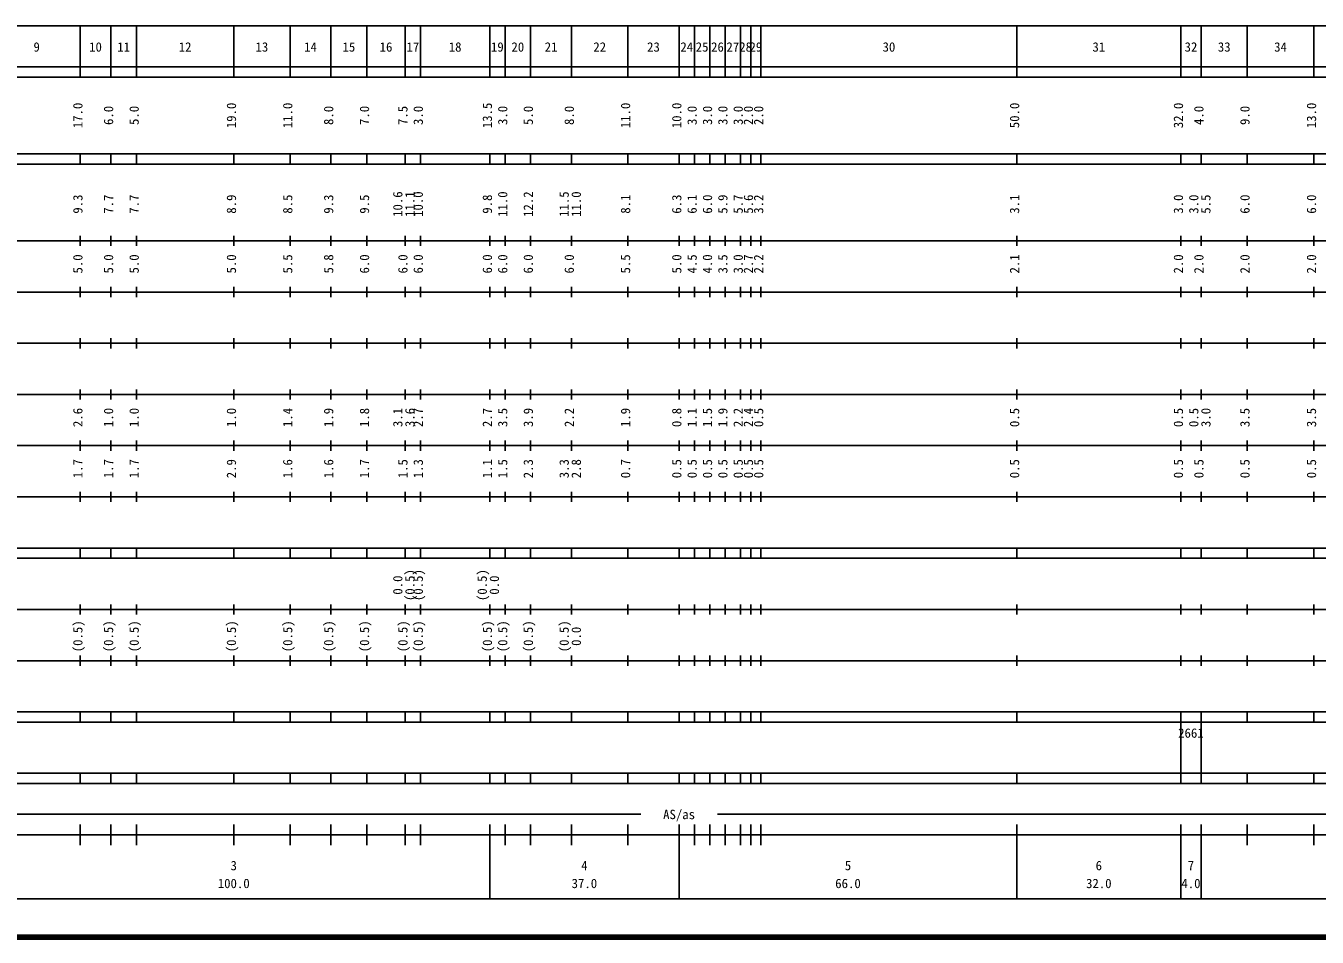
# Model space of a CAD drawing. Units: millimetres on the paper, enlarged 1000 times. Extents: x 40000 to 680000, y 20000 to 380000.
# Drawn here: x 174383 to 426656, y 20000 to 198000 of the extents above; entities that cross this region are included whole.
import ezdxf
from ezdxf.enums import TextEntityAlignment as Align

# ---------------------------------------------------------------- set-up
doc = ezdxf.new("R2010")
doc.units = ezdxf.units.MM
doc.header["$LTSCALE"] = 1000
doc.layers.add('M-TTL', color=2, linetype='Continuous', lineweight=140)
doc.layers.add('M-TTL-BAND', color=7, linetype='Continuous', lineweight=25)
doc.styles.add('ＭＳ ゴシック', font='')
doc.styles.get('ＭＳ ゴシック').set_extended_font_data('MS Gothic')

msp = doc.modelspace()

# ---------------------------------------------------------------- linework, layer by layer
at = {"layer": 'M-TTL'}
msp.add_line((40000, 20000), (680000, 20000), dxfattribs=at)
at = {"layer": 'M-TTL-BAND'}
for p, q in [((68000, 198000), (579000, 198000)), ((185000, 188000), (185000, 198000)), ((191000, 188000), (191000, 198000)), ((196000, 188000), (196000, 198000)), ((215000, 188000), (215000, 198000)), ((226000, 188000), (226000, 198000)), ((234000, 188000), (234000, 198000)), ((241000, 188000), (241000, 198000)), ((248500, 188000), (248500, 198000)), ((251500, 188000), (251500, 198000)), ((265000, 188000), (265000, 198000)), ((268000, 188000), (268000, 198000)), ((273000, 188000), (273000, 198000)), ((281000, 188000), (281000, 198000)), ((292000, 188000), (292000, 198000)), ((302000, 188000), (302000, 198000)), ((305000, 188000), (305000, 198000)), ((308000, 188000), (308000, 198000)), ((311000, 188000), (311000, 198000)), ((314000, 188000), (314000, 198000)), ((316000, 188000), (316000, 198000)), ((318000, 188000), (318000, 198000)), ((368000, 188000), (368000, 198000)), ((400000, 188000), (400000, 198000)), ((404000, 188000), (404000, 198000)), ((413000, 188000), (413000, 198000)), ((426000, 188000), (426000, 198000)), ((40000, 190000), (579000, 190000)), ((40000, 188000), (579000, 188000)), ((40000, 173000), (579000, 173000)), ((185000, 171000), (185000, 173000)), ((191000, 171000), (191000, 173000)), ((196000, 171000), (196000, 173000)), ((215000, 171000), (215000, 173000)), ((226000, 171000), (226000, 173000)), ((234000, 171000), (234000, 173000)), ((241000, 171000), (241000, 173000)), ((248500, 171000), (248500, 173000)), ((251500, 171000), (251500, 173000)), ((265000, 171000), (265000, 173000)), ((268000, 171000), (268000, 173000)), ((273000, 171000), (273000, 173000)), ((281000, 171000), (281000, 173000)), ((292000, 171000), (292000, 173000)), ((302000, 171000), (302000, 173000)), ((305000, 171000), (305000, 173000)), ((308000, 171000), (308000, 173000)), ((311000, 171000), (311000, 173000)), ((314000, 171000), (314000, 173000)), ((316000, 171000), (316000, 173000)), ((318000, 171000), (318000, 173000)), ((368000, 171000), (368000, 173000)), ((400000, 171000), (400000, 173000)), ((404000, 171000), (404000, 173000)), ((413000, 171000), (413000, 173000)), ((426000, 171000), (426000, 173000)), ((40000, 171000), (579000, 171000)), ((185000, 155000), (185000, 157000)), ((191000, 155000), (191000, 157000)), ((196000, 155000), (196000, 157000)), ((215000, 155000), (215000, 157000)), ((226000, 155000), (226000, 157000)), ((234000, 155000), (234000, 157000)), ((241000, 155000), (241000, 157000)), ((248500, 155000), (248500, 157000)), ((251500, 155000), (251500, 157000)), ((265000, 155000), (265000, 157000)), ((268000, 155000), (268000, 157000)), ((273000, 155000), (273000, 157000)), ((281000, 155000), (281000, 157000)), ((292000, 155000), (292000, 157000)), ((302000, 155000), (302000, 157000)), ((305000, 155000), (305000, 157000)), ((308000, 155000), (308000, 157000)), ((311000, 155000), (311000, 157000)), ((314000, 155000), (314000, 157000)), ((316000, 155000), (316000, 157000)), ((318000, 155000), (318000, 157000)), ((368000, 155000), (368000, 157000)), ((400000, 155000), (400000, 157000)), ((404000, 155000), (404000, 157000)), ((413000, 155000), (413000, 157000)), ((426000, 155000), (426000, 157000)), ((40000, 156000), (579000, 156000)), ((185000, 145000), (185000, 147000)), ((191000, 145000), (191000, 147000)), ((196000, 145000), (196000, 147000)), ((215000, 145000), (215000, 147000)), ((226000, 145000), (226000, 147000)), ((234000, 145000), (234000, 147000)), ((241000, 145000), (241000, 147000)), ((248500, 145000), (248500, 147000)), ((251500, 145000), (251500, 147000)), ((265000, 145000), (265000, 147000)), ((268000, 145000), (268000, 147000)), ((273000, 145000), (273000, 147000)), ((281000, 145000), (281000, 147000)), ((292000, 145000), (292000, 147000)), ((302000, 145000), (302000, 147000)), ((305000, 145000), (305000, 147000)), ((308000, 145000), (308000, 147000)), ((311000, 145000), (311000, 147000)), ((314000, 145000), (314000, 147000)), ((316000, 145000), (316000, 147000)), ((318000, 145000), (318000, 147000)), ((368000, 145000), (368000, 147000)), ((400000, 145000), (400000, 147000)), ((404000, 145000), (404000, 147000)), ((413000, 145000), (413000, 147000)), ((426000, 145000), (426000, 147000)), ((46000, 146000), (579000, 146000)), ((185000, 135000), (185000, 137000)), ((191000, 135000), (191000, 137000)), ((196000, 135000), (196000, 137000)), ((215000, 135000), (215000, 137000)), ((226000, 135000), (226000, 137000)), ((234000, 135000), (234000, 137000)), ((241000, 135000), (241000, 137000)), ((248500, 135000), (248500, 137000)), ((251500, 135000), (251500, 137000)), ((265000, 135000), (265000, 137000)), ((268000, 135000), (268000, 137000)), ((273000, 135000), (273000, 137000)), ((281000, 135000), (281000, 137000)), ((292000, 135000), (292000, 137000)), ((302000, 135000), (302000, 137000)), ((305000, 135000), (305000, 137000)), ((308000, 135000), (308000, 137000)), ((311000, 135000), (311000, 137000)), ((314000, 135000), (314000, 137000)), ((316000, 135000), (316000, 137000)), ((318000, 135000), (318000, 137000)), ((368000, 135000), (368000, 137000)), ((400000, 135000), (400000, 137000)), ((404000, 135000), (404000, 137000)), ((413000, 135000), (413000, 137000)), ((426000, 135000), (426000, 137000)), ((52000, 136000), (579000, 136000)), ((185000, 125000), (185000, 127000)), ((191000, 125000), (191000, 127000)), ((196000, 125000), (196000, 127000)), ((215000, 125000), (215000, 127000)), ((226000, 125000), (226000, 127000)), ((234000, 125000), (234000, 127000)), ((241000, 125000), (241000, 127000)), ((248500, 125000), (248500, 127000)), ((251500, 125000), (251500, 127000)), ((265000, 125000), (265000, 127000)), ((268000, 125000), (268000, 127000)), ((273000, 125000), (273000, 127000)), ((281000, 125000), (281000, 127000)), ((292000, 125000), (292000, 127000)), ((302000, 125000), (302000, 127000)), ((305000, 125000), (305000, 127000)), ((308000, 125000), (308000, 127000)), ((311000, 125000), (311000, 127000)), ((314000, 125000), (314000, 127000)), ((316000, 125000), (316000, 127000)), ((318000, 125000), (318000, 127000)), ((368000, 125000), (368000, 127000)), ((400000, 125000), (400000, 127000)), ((404000, 125000), (404000, 127000)), ((413000, 125000), (413000, 127000)), ((426000, 125000), (426000, 127000)), ((46000, 126000), (579000, 126000)), ((185000, 115000), (185000, 117000)), ((191000, 115000), (191000, 117000)), ((196000, 115000), (196000, 117000)), ((215000, 115000), (215000, 117000)), ((226000, 115000), (226000, 117000)), ((234000, 115000), (234000, 117000)), ((241000, 115000), (241000, 117000)), ((248500, 115000), (248500, 117000)), ((251500, 115000), (251500, 117000)), ((265000, 115000), (265000, 117000)), ((268000, 115000), (268000, 117000)), ((273000, 115000), (273000, 117000)), ((281000, 115000), (281000, 117000)), ((292000, 115000), (292000, 117000)), ((302000, 115000), (302000, 117000)), ((305000, 115000), (305000, 117000)), ((308000, 115000), (308000, 117000)), ((311000, 115000), (311000, 117000)), ((314000, 115000), (314000, 117000)), ((316000, 115000), (316000, 117000)), ((318000, 115000), (318000, 117000)), ((368000, 115000), (368000, 117000)), ((400000, 115000), (400000, 117000)), ((404000, 115000), (404000, 117000)), ((413000, 115000), (413000, 117000)), ((426000, 115000), (426000, 117000)), ((52000, 116000), (579000, 116000)), ((46000, 106000), (579000, 106000)), ((185000, 105000), (185000, 107000)), ((191000, 105000), (191000, 107000)), ((196000, 105000), (196000, 107000)), ((215000, 105000), (215000, 107000)), ((226000, 105000), (226000, 107000)), ((234000, 105000), (234000, 107000)), ((241000, 105000), (241000, 107000)), ((248500, 105000), (248500, 107000)), ((251500, 105000), (251500, 107000)), ((265000, 105000), (265000, 107000)), ((268000, 105000), (268000, 107000)), ((273000, 105000), (273000, 107000)), ((281000, 105000), (281000, 107000)), ((292000, 105000), (292000, 107000)), ((302000, 105000), (302000, 107000)), ((305000, 105000), (305000, 107000)), ((308000, 105000), (308000, 107000)), ((311000, 105000), (311000, 107000)), ((314000, 105000), (314000, 107000)), ((316000, 105000), (316000, 107000)), ((318000, 105000), (318000, 107000)), ((368000, 105000), (368000, 107000)), ((400000, 105000), (400000, 107000)), ((404000, 105000), (404000, 107000)), ((413000, 105000), (413000, 107000)), ((426000, 105000), (426000, 107000)), ((40000, 96000), (579000, 96000)), ((185000, 94000), (185000, 96000)), ((191000, 94000), (191000, 96000)), ((196000, 94000), (196000, 96000)), ((215000, 94000), (215000, 96000)), ((226000, 94000), (226000, 96000)), ((234000, 94000), (234000, 96000)), ((241000, 94000), (241000, 96000)), ((248500, 94000), (248500, 96000)), ((251500, 94000), (251500, 96000)), ((265000, 94000), (265000, 96000)), ((268000, 94000), (268000, 96000)), ((273000, 94000), (273000, 96000)), ((281000, 94000), (281000, 96000)), ((292000, 94000), (292000, 96000)), ((302000, 94000), (302000, 96000)), ((305000, 94000), (305000, 96000)), ((308000, 94000), (308000, 96000)), ((311000, 94000), (311000, 96000)), ((314000, 94000), (314000, 96000)), ((316000, 94000), (316000, 96000)), ((318000, 94000), (318000, 96000)), ((368000, 94000), (368000, 96000)), ((400000, 94000), (400000, 96000)), ((404000, 94000), (404000, 96000)), ((413000, 94000), (413000, 96000)), ((426000, 94000), (426000, 96000)), ((40000, 94000), (579000, 94000)), ((49000, 84000), (579000, 84000)), ((185000, 83000), (185000, 85000)), ((191000, 83000), (191000, 85000)), ((196000, 83000), (196000, 85000)), ((215000, 83000), (215000, 85000)), ((226000, 83000), (226000, 85000)), ((234000, 83000), (234000, 85000)), ((241000, 83000), (241000, 85000)), ((248500, 83000), (248500, 85000)), ((251500, 83000), (251500, 85000)), ((265000, 83000), (265000, 85000)), ((268000, 83000), (268000, 85000)), ((273000, 83000), (273000, 85000)), ((281000, 83000), (281000, 85000)), ((292000, 83000), (292000, 85000)), ((302000, 83000), (302000, 85000)), ((305000, 83000), (305000, 85000)), ((308000, 83000), (308000, 85000)), ((311000, 83000), (311000, 85000)), ((314000, 83000), (314000, 85000)), ((316000, 83000), (316000, 85000)), ((318000, 83000), (318000, 85000)), ((368000, 83000), (368000, 85000)), ((400000, 83000), (400000, 85000)), ((404000, 83000), (404000, 85000)), ((413000, 83000), (413000, 85000)), ((426000, 83000), (426000, 85000)), ((40000, 74000), (579000, 74000)), ((185000, 73000), (185000, 75000)), ((191000, 73000), (191000, 75000)), ((196000, 73000), (196000, 75000)), ((215000, 73000), (215000, 75000)), ((226000, 73000), (226000, 75000)), ((234000, 73000), (234000, 75000)), ((241000, 73000), (241000, 75000)), ((248500, 73000), (248500, 75000)), ((251500, 73000), (251500, 75000)), ((265000, 73000), (265000, 75000)), ((268000, 73000), (268000, 75000)), ((273000, 73000), (273000, 75000)), ((281000, 73000), (281000, 75000)), ((292000, 73000), (292000, 75000)), ((302000, 73000), (302000, 75000)), ((305000, 73000), (305000, 75000)), ((308000, 73000), (308000, 75000)), ((311000, 73000), (311000, 75000)), ((314000, 73000), (314000, 75000)), ((316000, 73000), (316000, 75000)), ((318000, 73000), (318000, 75000)), ((368000, 73000), (368000, 75000)), ((400000, 73000), (400000, 75000)), ((404000, 73000), (404000, 75000)), ((413000, 73000), (413000, 75000)), ((426000, 73000), (426000, 75000)), ((40000, 64000), (579000, 64000)), ((185000, 62000), (185000, 64000)), ((191000, 62000), (191000, 64000)), ((196000, 62000), (196000, 64000)), ((215000, 62000), (215000, 64000)), ((226000, 62000), (226000, 64000)), ((234000, 62000), (234000, 64000)), ((241000, 62000), (241000, 64000)), ((248500, 62000), (248500, 64000)), ((251500, 62000), (251500, 64000)), ((265000, 62000), (265000, 64000)), ((268000, 62000), (268000, 64000)), ((273000, 62000), (273000, 64000)), ((281000, 62000), (281000, 64000)), ((292000, 62000), (292000, 64000)), ((302000, 62000), (302000, 64000)), ((305000, 62000), (305000, 64000)), ((308000, 62000), (308000, 64000)), ((311000, 62000), (311000, 64000)), ((314000, 62000), (314000, 64000)), ((316000, 62000), (316000, 64000)), ((318000, 62000), (318000, 64000)), ((368000, 62000), (368000, 64000)), ((400000, 62000), (400000, 64000)), ((404000, 62000), (404000, 64000)), ((413000, 62000), (413000, 64000)), ((426000, 62000), (426000, 64000)), ((40000, 62000), (579000, 62000)), ((400000, 52000), (400000, 62000)), ((404000, 52000), (404000, 62000)), ((40000, 52000), (579000, 52000)), ((185000, 50000), (185000, 52000)), ((191000, 50000), (191000, 52000)), ((196000, 50000), (196000, 52000)), ((215000, 50000), (215000, 52000)), ((226000, 50000), (226000, 52000)), ((234000, 50000), (234000, 52000)), ((241000, 50000), (241000, 52000)), ((248500, 50000), (248500, 52000)), ((251500, 50000), (251500, 52000)), ((265000, 50000), (265000, 52000)), ((268000, 50000), (268000, 52000)), ((273000, 50000), (273000, 52000)), ((281000, 50000), (281000, 52000)), ((292000, 50000), (292000, 52000)), ((302000, 50000), (302000, 52000)), ((305000, 50000), (305000, 52000)), ((308000, 50000), (308000, 52000)), ((311000, 50000), (311000, 52000)), ((314000, 50000), (314000, 52000)), ((316000, 50000), (316000, 52000)), ((318000, 50000), (318000, 52000)), ((368000, 50000), (368000, 52000)), ((400000, 50000), (400000, 52000)), ((404000, 50000), (404000, 52000)), ((413000, 50000), (413000, 52000)), ((426000, 50000), (426000, 52000)), ((40000, 50000), (579000, 50000)), ((115500, 44000), (294500, 44000)), ((309500, 44000), (560000, 44000)), ((185000, 38000), (185000, 42000)), ((191000, 38000), (191000, 42000)), ((196000, 38000), (196000, 42000)), ((215000, 38000), (215000, 42000)), ((226000, 38000), (226000, 42000)), ((234000, 38000), (234000, 42000)), ((241000, 38000), (241000, 42000)), ((248500, 38000), (248500, 42000)), ((251500, 38000), (251500, 42000)), ((265000, 27500), (265000, 42000)), ((268000, 38000), (268000, 42000)), ((273000, 38000), (273000, 42000)), ((281000, 38000), (281000, 42000)), ((292000, 38000), (292000, 42000)), ((302000, 27500), (302000, 42000)), ((305000, 38000), (305000, 42000)), ((308000, 38000), (308000, 42000)), ((311000, 38000), (311000, 42000)), ((314000, 38000), (314000, 42000)), ((316000, 38000), (316000, 42000)), ((318000, 38000), (318000, 42000)), ((368000, 27500), (368000, 42000)), ((400000, 27500), (400000, 42000)), ((404000, 27500), (404000, 42000)), ((413000, 38000), (413000, 42000)), ((426000, 38000), (426000, 42000)), ((40000, 40000), (579000, 40000)), ((68000, 27500), (579000, 27500))]:
    msp.add_line(p, q, dxfattribs=at)

# ---------------------------------------------------------------- texts
at = {"layer": 'M-TTL-BAND', "style": 'ＭＳ ゴシック'}
for s, p in [('9', (176500, 192405)), ('10', (188000, 192405)), ('11', (193500, 192405)), ('12', (205500, 192405)), ('13', (220500, 192405)), ('14', (230000, 192405)), ('15', (237500, 192405)), ('16', (244750, 192405)), ('17', (250000, 192405)), ('18', (258250, 192405)), ('19', (266500, 192405)), ('20', (270500, 192405)), ('21', (277000, 192405)), ('22', (286500, 192405)), ('23', (297000, 192405)), ('24', (303500, 192405)), ('25', (306500, 192405)), ('26', (309500, 192405)), ('27', (312500, 192405)), ('28', (315000, 192405)), ('29', (317000, 192405)), ('30', (343000, 192405)), ('31', (384000, 192405)), ('32', (402000, 192405)), ('33', (408500, 192405)), ('34', (419500, 192405)), ('AS/as', (302000, 42500)), ('3', (215000, 32523)), ('4', (283500, 32523)), ('5', (335000, 32523)), ('6', (384000, 32523)), ('7', (402000, 32523)), ('100.0', (215000, 29033)), ('37.0', (283500, 29033)), ('66.0', (335000, 29033)), ('32.0', (384000, 29033)), ('4.0', (402000, 29033))]:
    msp.add_text(s, height=1833, dxfattribs=at).set_placement(p, align=Align.BOTTOM_CENTER)
for s, p in [('17.0', (186000, 180500)), ('6.0', (192000, 180500)), ('5.0', (197000, 180500)), ('19.0', (216000, 180500)), ('11.0', (227000, 180500)), ('8.0', (235000, 180500)), ('7.0', (242000, 180500)), ('7.5', (249500, 180500)), ('3.0', (252500, 180500)), ('13.5', (266000, 180500)), ('3.0', (269000, 180500)), ('5.0', (274000, 180500)), ('8.0', (282000, 180500)), ('11.0', (293000, 180500)), ('10.0', (303000, 180500)), ('3.0', (306000, 180500)), ('3.0', (309000, 180500)), ('3.0', (312000, 180500)), ('3.0', (315000, 180500)), ('2.0', (317000, 180500)), ('2.0', (319000, 180500)), ('50.0', (369000, 180500)), ('32.0', (401000, 180500)), ('4.0', (405000, 180500)), ('9.0', (414000, 180500)), ('13.0', (427000, 180500)), ('9.3', (186000, 163174)), ('7.7', (192000, 163174)), ('7.7', (197000, 163174)), ('8.9', (216000, 163174)), ('8.5', (227000, 163174)), ('9.3', (235000, 163174)), ('9.5', (242000, 163174)), ('10.6', (248500, 163174)), ('11.1', (250870, 163174)), ('10.0', (252500, 163174)), ('9.8', (266000, 163174)), ('11.0', (269000, 163174)), ('12.2', (274000, 163174)), ('11.5', (281000, 163174)), ('11.0', (283370, 163174)), ('8.1', (293000, 163174)), ('6.3', (303000, 163174)), ('6.1', (306000, 163174)), ('6.0', (309000, 163174)), ('5.9', (312000, 163174)), ('5.7', (315000, 163174)), ('5.6', (317000, 163174)), ('3.2', (319000, 163174)), ('3.1', (369000, 163174)), ('3.0', (401000, 163174)), ('3.0', (404000, 163174)), ('5.5', (406370, 163174)), ('6.0', (414000, 163174)), ('6.0', (427000, 163174)), ('5.0', (186000, 151500)), ('5.0', (192000, 151500)), ('5.0', (197000, 151500)), ('5.0', (216000, 151500)), ('5.5', (227000, 151500)), ('5.8', (235000, 151500)), ('6.0', (242000, 151500)), ('6.0', (249500, 151500)), ('6.0', (252500, 151500)), ('6.0', (266000, 151500)), ('6.0', (269000, 151500)), ('6.0', (274000, 151500)), ('6.0', (282000, 151500)), ('5.5', (293000, 151500)), ('5.0', (303000, 151500)), ('4.5', (306000, 151500)), ('4.0', (309000, 151500)), ('3.5', (312000, 151500)), ('3.0', (315000, 151500)), ('2.7', (317000, 151500)), ('2.2', (319000, 151500)), ('2.1', (369000, 151500)), ('2.0', (401000, 151500)), ('2.0', (405000, 151500)), ('2.0', (414000, 151500)), ('2.0', (427000, 151500)), ('2.6', (186000, 121500)), ('1.0', (192000, 121500)), ('1.0', (197000, 121500)), ('1.0', (216000, 121500)), ('1.4', (227000, 121500)), ('1.9', (235000, 121500)), ('1.8', (242000, 121500)), ('3.1', (248500, 121500)), ('3.6', (250870, 121500)), ('2.7', (252500, 121500)), ('2.7', (266000, 121500)), ('3.5', (269000, 121500)), ('3.9', (274000, 121500)), ('2.2', (282000, 121500)), ('1.9', (293000, 121500)), ('0.8', (303000, 121500)), ('1.1', (306000, 121500)), ('1.5', (309000, 121500)), ('1.9', (312000, 121500)), ('2.2', (315000, 121500)), ('2.4', (317000, 121500)), ('0.5', (319000, 121500)), ('0.5', (369000, 121500)), ('0.5', (401000, 121500)), ('0.5', (404000, 121500)), ('3.0', (406370, 121500)), ('3.5', (414000, 121500)), ('3.5', (427000, 121500)), ('1.7', (186000, 111500)), ('1.7', (192000, 111500)), ('1.7', (197000, 111500)), ('2.9', (216000, 111500)), ('1.6', (227000, 111500)), ('1.6', (235000, 111500)), ('1.7', (242000, 111500)), ('1.5', (249500, 111500)), ('1.3', (252500, 111500)), ('1.1', (266000, 111500)), ('1.5', (269000, 111500)), ('2.3', (274000, 111500)), ('3.3', (281000, 111500)), ('2.8', (283370, 111500)), ('0.7', (293000, 111500)), ('0.5', (303000, 111500)), ('0.5', (306000, 111500)), ('0.5', (309000, 111500)), ('0.5', (312000, 111500)), ('0.5', (315000, 111500)), ('0.5', (317000, 111500)), ('0.5', (319000, 111500)), ('0.5', (369000, 111500)), ('0.5', (401000, 111500)), ('0.5', (405000, 111500)), ('0.5', (414000, 111500)), ('0.5', (427000, 111500)), ('(0.5)', (250870, 88764)), ('(0.5)', (252500, 88764)), ('(0.5)', (265000, 88764)), ('0.0', (248500, 88764)), ('0.0', (267370, 88764)), ('(0.5)', (186000, 78764)), ('(0.5)', (192000, 78764)), ('(0.5)', (197000, 78764)), ('(0.5)', (216000, 78764)), ('(0.5)', (227000, 78764)), ('(0.5)', (235000, 78764)), ('(0.5)', (242000, 78764)), ('(0.5)', (249500, 78764)), ('(0.5)', (252500, 78764)), ('(0.5)', (266000, 78764)), ('(0.5)', (269000, 78764)), ('(0.5)', (274000, 78764)), ('(0.5)', (281000, 78764)), ('0.0', (283370, 78764))]:
    msp.add_text(s, height=1833, rotation=90, dxfattribs=at).set_placement(p, align=Align.BOTTOM_CENTER)
msp.add_text('2661', height=1833, dxfattribs=at).set_placement((399500, 58405), align=Align.BOTTOM_LEFT)

doc.saveas('drawing.dxf')
